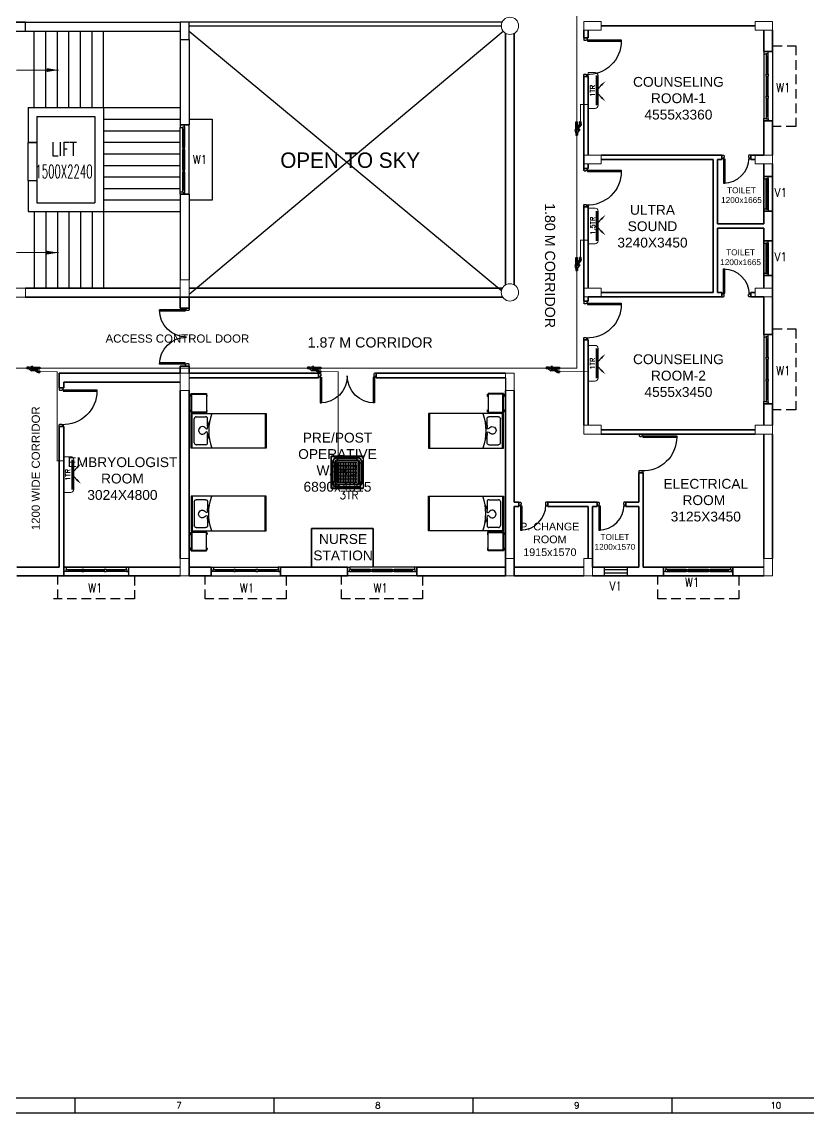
# Model space of a CAD drawing. Extents: x 2982526 to 3135339, y -1389320 to -1338265.
# Drawn here: x 3012115 to 3032517, y -1389320 to -1360984 of the extents above; entities that cross this region are included whole.
import ezdxf
from ezdxf.enums import TextEntityAlignment as Align

# ---------------------------------------------------------------- set-up
doc = ezdxf.new("R2010")
doc.units = 0
doc.header["$MEASUREMENT"] = 0
for name, pattern in [('1', [0, 0, 0]), ('DASHED', [0.75, 0.5, -0.25]), ('HIDDEN', [0.375, 0.25, -0.125])]:
    doc.linetypes.add(name, pattern=pattern)
doc.layers.get('0').update_dxf_attribs({"color": 6, "linetype": '1'})
for name, color, linetype, lineweight in [('1Y-JOINT', 1, 'Continuous', 25), ('Column', 162, 'Continuous', 13), ('HTL-AC UNIT', 5, 'Continuous', 25), ('M-VRF- CKT', 5, 'Continuous', 30), ('MEP_HVAC_VRF_COPPER_PIPE', 6, 'Continuous', 9), ('vrf', 6, 'Continuous', 30), ('WALL', 7, '1', 35), ('windows', 4, 'Continuous', 0)]:
    doc.layers.add(name, color=color, linetype=linetype, lineweight=lineweight)
for name, color, linetype in [('AC CKT-8', 110, 'Continuous'), ('Chajja', 7, 'DASHED'), ('DOOR', 40, 'Continuous'), ('furniture', 33, 'Continuous'), ('HTL-COPPER PIPE', 6, 'Continuous'), ('HVAC_HI-WALL_1.5TR', 5, 'Continuous'), ('HVAC_HI_WALL_1TR', 1, 'Continuous'), ('M HVAC HIGH WALL UNIT', 3, 'Continuous'), ('MEP_HVAC_TEXT', 7, 'Continuous'), ('Plan', 44, 'Continuous'), ('stairscas', 7, 'Continuous'), ('TEXT', 5, '1'), ('TITLE', 7, 'Continuous'), ('V1', 7, 'Continuous'), ('Ventilator', 161, '1'), ('W1', 7, 'Continuous')]:
    doc.layers.add(name, color=color, linetype=linetype)
doc.styles.add('ARIAL', font='arial.ttf')
doc.styles.add('MSK', font='g13f12w.shx')
doc.styles.add('ROMANS', font='romans.shx')
doc.styles.add('VERDANA', font='verdana.ttf')
doc.dimstyles.new('MM', dxfattribs={"dimscale": 0, "dimtxt": 230, "dimasz": 60, "dimexe": 100, "dimexo": 0.0625, "dimgap": 25, "dimtad": 0, "dimdec": 0, "dimzin": 0, "dimdsep": 46, "dimtxsty": 'ROMANS', "dimblk": 'OBLIQUE', "dimcen": 0.09, "dimdle": 100, "dimclrd": 5, "dimclre": 5, "dimclrt": 6, "dimadec": 0, "dimazin": 0, "dimtfac": 1, "dimtdec": 0, "dimtofl": 0, "dimtmove": 1, "dimatfit": 3, "dimfxl": 1, "dimfrac": 2, "dimtolj": 1, "dimtzin": 0, "dimarcsym": 0})

# ---------------------------------------------------------------- blocks, each defined once
blk = doc.blocks.new('A$C1BA14061')
at = {"layer": 'TITLE'}
blk.add_line((202692, -139174), (1204, -139174), dxfattribs=at)
at = {"layer": 'TITLE', "color": 0}
for p, q in [((101948, -140464), (101948, -139174)), ((118954, -140464), (118954, -139174)), ((135959, -140464), (135959, -139174)), ((152965, -140464), (152965, -139174))]:
    blk.add_line(p, q, dxfattribs=at)
at = {"layer": 'TITLE', "color": 7}
blk.add_line((203982, -140464), (0, -140464), dxfattribs=at)
at = {"layer": 'TITLE', "color": 0, "style": 'ROMANS', "width": 1}
for s, height, p in [('7', 535, (110813, -139799)), ('8', 535, (127819, -139799)), ('9', 535, (144825, -139799)), ('10', 534.7, (161831, -139799))]:
    blk.add_text(s, height=height, dxfattribs=at).set_placement(p, align=Align.MIDDLE)
blk = doc.blocks.new('A$C19B8274B')
at = {"layer": 'DOOR'}
for p, q in [((-45, 925), (-80, 925)), ((-80, 50), (-80, 925)), ((-45, 50), (-45, 925)), ((-45, 50), (-80, 50)), ((-955, -50), (-955, -47.5)), ((-940, -35), (-942.5, -35)), ((-60, -35), (-57.5, -35)), ((-45, -50), (-45, -47.5))]:
    blk.add_line(p, q, dxfattribs=at)
for points in [[(-940, 15), (-955, 15), (-955, 50), (-1000, 50), (-1000, -50), (-955, -50)], [(-940, -35), (-940, 15)], [(-60, 15), (-45, 15), (-45, 50), (0, 50), (0, -50), (-45, -50)], [(-60, -35), (-60, 15)]]:
    blk.add_lwpolyline(points, dxfattribs=at)
at = {"layer": 'DOOR', "color": 145}
blk.add_arc((-80, 50), 875, 90, 182.29244, dxfattribs=at)
at = {"layer": 'DOOR'}
for centre, start, end in [((-955, -35), 270, 0), ((-45, -35), 180, 270)]:
    blk.add_arc(centre, 12.5, start, end, dxfattribs=at)
blk = doc.blocks.new('A$C5E6D2A54')
at = {"layer": 'furniture', "color": 8}
for p, q in [((-442, 400), (-1342, 400)), ((-1342, 400), (-1342, -1550)), ((-442, 370), (-1342, 370)), ((-580, 319), (-1205, 319)), ((-442, -1550), (-442, 400)), ((-1254, 270), (-1254, 22)), ((-531, 22), (-531, 270)), ((-1010, -27), (-1205, -27)), ((-580, -27), (-796, -27)), ((-1342, -1520), (-442, -1520)), ((-1342, -1550), (-442, -1550))]:
    blk.add_line(p, q, dxfattribs=at)
at = {"layer": 'furniture', "color": 8, "extrusion": (0, 0, -1)}
for centre, major_axis, ratio, start_param, end_param in [((-1205, 270), (34.8, 34.8), 1, 3.926991, 5.497787), ((-580, 270), (-34.8, 34.8), 1, 0.785398, 2.356194), ((-1205, 22), (-34.8, 34.8), 1, 3.926991, 5.497787), ((-903, 107), (99, 0), 0.994805, 2.082243, 7.342535), ((-971, -1), (-3.7, 29), 1, 0.827079, 3.777674), ((-836, -1), (3.5, 29), 1, 2.514084, 5.464678), ((-580, 22), (34.8, 34.8), 1, 0.785398, 2.356194), ((-892, -1416), (0, 1357), 0.999449, -0.338206, 0.338206), ((-995, -243), (-153, 153), 1, 0.057548, 0.834547), ((-812, -243), (69, 205), 0.993949, -0.370916, 0.370916)]:
    blk.add_ellipse(centre, major_axis=major_axis, ratio=ratio, start_param=start_param, end_param=end_param, dxfattribs=at)
blk = doc.blocks.new('A$C258329DF')
at = {"layer": 'furniture', "color": 8}
for p, q in [((242, 428), (742, 428)), ((242, 28), (242, 428)), ((260, 440), (260, 428)), ((320, 440), (260, 440)), ((261, 48), (261, 428)), ((320, 440), (320, 428)), ((661, 440), (661, 428)), ((721, 440), (661, 440)), ((721, 440), (721, 428)), ((722, 428), (722, 48)), ((742, 428), (742, 28)), ((742, 28), (242, 28)), ((260, 16), (260, 28)), ((320, 16), (260, 16)), ((722, 48), (261, 48)), ((320, 16), (320, 28)), ((661, 16), (661, 28)), ((721, 16), (661, 16)), ((721, 16), (721, 28))]:
    blk.add_line(p, q, dxfattribs=at)
for centre, start, end in [((290, 354), 71.0754, 108.9246), ((691, 354), 71.0754, 108.9246), ((290, 102), 251.0754, 288.9246), ((691, 102), 251.0754, 288.9246)]:
    blk.add_arc(centre, 91.1, start, end, dxfattribs=at)
blk = doc.blocks.new('A$C45A5314D')
at = {"layer": 'furniture', "ltscale": 0.75, "rotation": 270}
blk.add_blockref('A$C258329DF', (-1978, 1209), dxfattribs=at)
at = {"layer": 'furniture', "color": 233, "xscale": -1, "rotation": 90}
blk.add_blockref('A$C5E6D2A54', (-1550, -892), dxfattribs=at)
blk = doc.blocks.new('ddoor')
at = {"layer": 'DOOR', "lineweight": 25}
for p, q in [((50, 0), (-50, 0)), ((-50, 0), (-50, -45)), ((50, -45), (50, 0)), ((-50, -45), (-47, -45)), ((-35, -60), (-35, -57)), ((-35, -60), (15, -60)), ((15, -60), (15, -45)), ((15, -45), (50, -45)), ((50, -45), (720, -45)), ((50, -45), (50, -80)), ((50, -80), (720, -80)), ((-50, -1500), (-50, -1455)), ((-50, -1455), (-47, -1455)), ((50, -1500), (-50, -1500)), ((50, -1500), (-50, -1500)), ((-35, -1440), (-35, -1442)), ((-35, -1440), (15, -1440)), ((15, -1440), (15, -1455)), ((15, -1455), (50, -1455)), ((50, -1420), (720, -1420)), ((50, -1455), (50, -1420)), ((50, -1455), (720, -1455)), ((50, -1455), (50, -1500))]:
    blk.add_line(p, q, dxfattribs=at)
for centre, start, end in [((-35, -45), 180, 270), ((-35, -1455), 90, 180)]:
    blk.add_arc(centre, 12.5, start, end, dxfattribs=at)
at = {"layer": 'DOOR', "color": 146, "lineweight": 25, "true_color": 0x105689}
for centre, start, end in [((15, -45), 270, 0), ((15, -1455), 0, 90)]:
    blk.add_arc(centre, 705, start, end, dxfattribs=at)
blk = doc.blocks.new('21500')
at = {"layer": 'DOOR'}
for p, q in [((45, 100), (45, 770)), ((45, 770), (80, 770)), ((80, 100), (80, 770)), ((1420, 100), (1420, 770)), ((1455, 770), (1420, 770)), ((1455, 100), (1455, 770)), ((45, 100), (80, 100)), ((45, 0), (45, 2.5)), ((60, 15), (57.5, 15)), ((1455, 100), (1420, 100)), ((1440, 15), (1442.5, 15)), ((1455, 0), (1455, 2.5))]:
    blk.add_line(p, q, dxfattribs=at)
for points in [[(60, 65), (45, 65), (45, 100), (0, 100), (0, 0), (45, 0)], [(60, 15), (60, 65)], [(1440, 65), (1455, 65), (1455, 100), (1500, 100), (1500, 0), (1455, 0)], [(1440, 15), (1440, 65)]]:
    blk.add_lwpolyline(points, dxfattribs=at)
at = {"layer": 'DOOR', "color": 145}
for centre, start, end in [((45, 65), 0, 90), ((1455, 65), 90, 180)]:
    blk.add_arc(centre, 705, start, end, dxfattribs=at)
at = {"layer": 'DOOR'}
for centre, start, end in [((45, 15), 270, 0), ((1455, 15), 180, 270)]:
    blk.add_arc(centre, 12.5, start, end, dxfattribs=at)
blk = doc.blocks.new('750')
at = {"layer": 'DOOR'}
for p, q in [((-50, 705), (-47.5, 705)), ((-35, 690), (-35, 692.5)), ((-50, 45), (-47.5, 45)), ((-35, 60), (-35, 57.5)), ((50, 45), (50, 80)), ((50, 80), (675, 80)), ((50, 45), (675, 45)), ((675, 45), (675, 80))]:
    blk.add_line(p, q, dxfattribs=at)
for points in [[(15, 690), (15, 705), (50, 705), (50, 750), (-50, 750), (-50, 705)], [(-35, 690), (15, 690)], [(15, 60), (15, 45), (50, 45), (50, 0), (-50, 0), (-50, 45)], [(-35, 60), (15, 60)]]:
    blk.add_lwpolyline(points, dxfattribs=at)
for centre, start, end in [((-35, 705), 180, 270), ((-35, 45), 90, 180)]:
    blk.add_arc(centre, 12.5, start, end, dxfattribs=at)
at = {"layer": 'DOOR', "color": 145}
blk.add_arc((15, 45), 660, 0, 90, dxfattribs=at)
blk = doc.blocks.new('A$C7C0069F8')
at = {"layer": 'Plan'}
for p, q in [((230, 900), (0, 900)), ((0, 900), (0, 837)), ((112, 900), (0, 900)), ((112, 850), (112, 900)), ((0, 837), (62, 837)), ((62, 850), (112, 850)), ((62, 837), (62, 850)), ((112, 850), (112, 850)), ((0, 62), (62, 62)), ((0, 0), (0, 62)), ((62, 62), (62, 50)), ((62, 50), (112, 50)), ((112, 50), (112, 50)), ((112, 50), (112, 0)), ((230, 0), (0, 0)), ((112, 0), (0, 0))]:
    blk.add_line(p, q, dxfattribs=at)
at = {"layer": 'Plan', "color": 143}
for p, q in [((230, 0), (230, 900)), ((0, 62), (0, 837)), ((62, 62), (62, 837)), ((62, 800), (81, 800)), ((81, 812), (81, 800)), ((100, 812), (81, 812)), ((90, 87), (90, 812)), ((100, 800), (100, 812)), ((112, 800), (100, 800)), ((112, 850), (112, 50)), ((62, 100), (81, 100)), ((81, 87), (81, 100)), ((81, 87), (100, 87)), ((112, 100), (100, 100)), ((100, 100), (100, 87))]:
    blk.add_line(p, q, dxfattribs=at)
blk = doc.blocks.new('6w')
at = {"layer": 'Plan', "color": 8}
for p, q in [((-36, 9.2), (-36, 0)), ((-36, 9.2), (36, 9.2)), ((-33.5, 2.5), (-12.5, 2.5)), ((-33.5, 0), (33.5, 0)), ((-31, 4), (-31.5, 4)), ((-31.5, 3.3), (-31.5, 4)), ((-31.5, 3.6), (-12.5, 3.6)), ((-31.5, 3.3), (-31, 3.3)), ((-31, 4.5), (-31, 4)), ((-31, 2.5), (-31, 3.3)), ((-12.5, 2.5), (-12.5, 4.5)), ((-12.5, 4.5), (-10.5, 4.5)), ((-10.5, 2.5), (-12.5, 2.5)), ((-10.5, 2.5), (-10.5, 4.5)), ((-10.5, 3.6), (10.5, 3.6)), ((-10.5, 2.5), (10.5, 2.5)), ((10.5, 4.5), (12.5, 4.5)), ((10.5, 2.5), (10.5, 4.5)), ((12.5, 2.5), (10.5, 2.5)), ((12.5, 2.5), (12.5, 4.5)), ((34, 4.5), (12.5, 4.5)), ((12.5, 3.6), (31.5, 3.6)), ((12.5, 2.5), (33.5, 2.5)), ((31, 4.5), (31, 4)), ((31, 4), (31.5, 4)), ((31.5, 3.3), (31, 3.3)), ((31, 2.5), (31, 3.3)), ((31.5, 4), (31.5, 3.3)), ((36, 9.2), (36, 0))]:
    blk.add_line(p, q, dxfattribs=at)
for points in [[(-34, 4.5), (-36, 4.5), (-36, 0), (-33.5, 0), (-33.5, 2.5), (-34, 2.5), (-34, 4.5)], [(34, 4.5), (36, 4.5), (36, 0), (33.5, 0), (33.5, 2.5), (34, 2.5), (34, 4.5)]]:
    blk.add_lwpolyline(points, close=True, dxfattribs=at)
for points in [[(-12.5, 4.5), (-34, 4.5)], [(10.5, 4.5), (-10.5, 4.5)]]:
    blk.add_lwpolyline(points, dxfattribs=at)
blk = doc.blocks.new('_Oblique')
at = {"color": 0, "linetype": 'ByBlock', "lineweight": -2}
blk.add_line((-0.5, -0.5), (0.5, 0.5), dxfattribs=at)
blk = doc.blocks.new('HI WALL SPLIT AC UNIT 1.5TR')
at = {"layer": 'HVAC_HI-WALL_1.5TR', "color": 5, "lineweight": 5}
for p, q in [((1294997, -130221), (1294997, -130042)), ((1295076, -129963), (1295847, -129963)), ((1295926, -130221), (1295926, -130042)), ((1294997, -130221), (1295926, -130221))]:
    blk.add_line(p, q, dxfattribs=at)
at = {"layer": 'HVAC_HI-WALL_1.5TR', "color": 8, "lineweight": 5}
for p, q in [((1295076, -129970), (1295847, -129970)), ((1295076, -129979), (1295847, -129979)), ((1295076, -129988), (1295847, -129988)), ((1295076, -130000), (1295847, -130000)), ((1295076, -130009), (1295847, -130009))]:
    blk.add_line(p, q, dxfattribs=at)
at = {"layer": 'HVAC_HI-WALL_1.5TR', "color": 7, "lineweight": 5}
for p, q in [((1295285, -129882), (1295363, -129952)), ((1295595, -129882), (1295517, -129952))]:
    blk.add_line(p, q, dxfattribs=at)
at = {"layer": 'HVAC_HI-WALL_1.5TR', "color": 5, "lineweight": 5}
for centre, start, end in [((1295076, -130042), 90, 180), ((1295847, -130042), 0, 90)]:
    blk.add_arc(centre, 78.8, start, end, dxfattribs=at)
at = {"layer": 'HVAC_HI-WALL_1.5TR', "color": 7, "lineweight": 5}
for points in [[(1295304, -129864), (1295266, -129901), (1295176, -129769)], [(1295576, -129864), (1295614, -129901), (1295704, -129769)]]:
    blk.add_solid(points, dxfattribs=at)
blk = doc.blocks.new('CASSETTE UNIT - 3TR')
at = {"layer": 'HTL-AC UNIT', "color": 3}
for p, q in [((953753, -137421), (954583, -137421)), ((953753, -138250), (953753, -137421)), ((954583, -137421), (954583, -138250)), ((954428, -137663), (953909, -137663)), ((953909, -137750), (954428, -137750)), ((953952, -138095), (953952, -137576)), ((953995, -138095), (953995, -137576)), ((954038, -138095), (954038, -137576)), ((954082, -138095), (954082, -137576)), ((954125, -138095), (954125, -137576)), ((954168, -138095), (954168, -137576)), ((954211, -138095), (954211, -137576)), ((954255, -138095), (954255, -137576)), ((954298, -138095), (954298, -137576)), ((954341, -138095), (954341, -137576)), ((954385, -138095), (954385, -137576)), ((954428, -137837), (953909, -137837)), ((953909, -137923), (954428, -137923)), ((954428, -138010), (953909, -138010)), ((954583, -138250), (953753, -138250))]:
    blk.add_line(p, q, dxfattribs=at)
at = {"layer": 'HTL-AC UNIT', "color": 1}
for p, q in [((953900, -137467), (954437, -137467)), ((953900, -137515), (954437, -137515)), ((953799, -138104), (953799, -137567)), ((953848, -138104), (953848, -137567)), ((954489, -137567), (954489, -138104)), ((954537, -138104), (954537, -137567)), ((954437, -138156), (953900, -138156)), ((954437, -138204), (953900, -138204))]:
    blk.add_line(p, q, dxfattribs=at)
at = {"layer": 'HTL-AC UNIT', "color": 8}
for p, q in [((953922, -137540), (953922, -137451)), ((954415, -137540), (954415, -137451)), ((953873, -137589), (953784, -137589)), ((954464, -137589), (954553, -137589)), ((953873, -138082), (953784, -138082)), ((954464, -138082), (954553, -138082)), ((953922, -138131), (953922, -138220)), ((954415, -138131), (954415, -138220))]:
    blk.add_line(p, q, dxfattribs=at)
at = {"layer": 'HTL-AC UNIT', "color": 3}
blk.add_lwpolyline([(953766, -138256), (954571, -138256, 0.414214), (954589, -138238), (954589, -137433, 0.414214), (954571, -137416), (953766, -137416, 0.414214), (953748, -137433), (953748, -138238, 0.414214)], format="xyb", close=True, dxfattribs=at)
at = {"layer": 'HTL-AC UNIT', "color": 8}
for points in [[(953909, -138220), (954428, -138220, 0.414214), (954553, -138095), (954553, -137576, 0.414214), (954428, -137451), (953909, -137451, 0.414214), (953784, -137576), (953784, -138095, 0.414214)], [(953909, -138131), (954428, -138131, 0.414214), (954464, -138095), (954464, -137576, 0.414214), (954428, -137540), (953909, -137540, 0.414214), (953873, -137576), (953873, -138095, 0.414214)]]:
    blk.add_lwpolyline(points, format="xyb", close=True, dxfattribs=at)
blk.add_lwpolyline([(953909, -138095), (954428, -138095), (954428, -137576), (953909, -137576)], close=True, dxfattribs=at)
at = {"layer": 'HTL-AC UNIT', "color": 1}
for centre, radius, start, end in [((953900, -137567), 101, 90, 180), ((953900, -137567), 52.3, 90, 180), ((954437, -137567), 101, 0, 90), ((954437, -137567), 52.3, 0, 90), ((953900, -138104), 101, 180, 270), ((953900, -138104), 52.3, 180, 270), ((954437, -138104), 52.3, 270, 0), ((954437, -138104), 101, 270, 0)]:
    blk.add_arc(centre, radius, start, end, dxfattribs=at)
blk = doc.blocks.new('HI WALL SPLIT AC UNIT 1TR')
at = {"layer": 'M HVAC HIGH WALL UNIT', "color": 1, "lineweight": 5}
for p, q in [((1294404, -128752), (1294404, -129681)), ((1294404, -128752), (1294584, -128752)), ((1294662, -128831), (1294662, -129602)), ((1294404, -129681), (1294584, -129681))]:
    blk.add_line(p, q, dxfattribs=at)
at = {"layer": 'M HVAC HIGH WALL UNIT', "color": 8, "lineweight": 5}
for p, q in [((1294616, -128831), (1294616, -129602)), ((1294625, -128831), (1294625, -129602)), ((1294637, -128831), (1294637, -129602)), ((1294646, -128831), (1294646, -129602)), ((1294655, -128831), (1294655, -129602))]:
    blk.add_line(p, q, dxfattribs=at)
at = {"layer": 'M HVAC HIGH WALL UNIT', "color": 7, "lineweight": 5}
for p, q in [((1294743, -129040), (1294674, -129117)), ((1294743, -129350), (1294674, -129272))]:
    blk.add_line(p, q, dxfattribs=at)
at = {"layer": 'M HVAC HIGH WALL UNIT', "color": 1, "lineweight": 5}
for centre, start, end in [((1294584, -128831), 0, 90), ((1294584, -129602), 270, 0)]:
    blk.add_arc(centre, 78.8, start, end, dxfattribs=at)
at = {"layer": 'M HVAC HIGH WALL UNIT', "color": 7, "lineweight": 5}
for points in [[(1294761, -129059), (1294725, -129021), (1294856, -128931)], [(1294761, -129331), (1294725, -129369), (1294856, -129459)]]:
    blk.add_solid(points, dxfattribs=at)
blk = doc.blocks.new('Y-JOINT')
at = {"layer": '1Y-JOINT', "extrusion": (7.0061e-12, -6.61628e-05, 1)}
for p, q in [((416463, -2646, 0), (416247, -2646, 0)), ((416247, -2646, 0), (416247, -2697, 0)), ((416463, -2757, 0), (416463, -2628, 0)), ((416463, -2628, 0), (416499, -2628, 0)), ((416499, -2757, 0), (416499, -2628, 0)), ((416579, -2646, 0), (416499, -2628, 0)), ((416247, -2671, 0), (416463, -2671, 0)), ((416463, -2697, 0), (416247, -2697, 0)), ((416306, -2756, 0), (416247, -2756, 0)), ((416247, -2772, 0), (416247, -2756, 0)), ((416247, -2756, 0), (416247, -2807, 0)), ((416247, -2781, 0), (416306, -2781, 0)), ((416306, -2807, 0), (416247, -2807, 0)), ((416306, -2756, 0), (416306, -2807, 0)), ((416310, -2755, 0), (416386, -2703, 0)), ((416310, -2755, 0), (416333, -2801, 0)), ((416321, -2778, 0), (416399, -2725, 0)), ((416333, -2801, 0), (416408, -2748, 0)), ((416408, -2748, 0), (416386, -2703, 0)), ((416412, -2747, 0), (416412, -2697, 0)), ((416463, -2697, 0), (416412, -2697, 0)), ((416412, -2722, 0), (416463, -2722, 0)), ((416463, -2747, 0), (416412, -2747, 0)), ((416463, -2757, 0), (416499, -2757, 0)), ((416579, -2697, 0), (416506, -2754, 0))]:
    blk.add_line(p, q, dxfattribs=at)
at = {"layer": '1Y-JOINT', "extrusion": (6.9964e-12, -6.61628e-05, 1)}
for p, q in [((416579, -2646, 0), (416647, -2646, 0)), ((416647, -2646, 0), (416647, -2697, 0)), ((416647, -2671, 0), (416463, -2671, 0)), ((416579, -2697, 0), (416647, -2697, 0))]:
    blk.add_line(p, q, dxfattribs=at)
at = {"layer": '1Y-JOINT'}
blk.add_line((416579, -2697, 0), (416579, -2646, 0), dxfattribs=at)
at = {"layer": '1Y-JOINT', "extrusion": (7.0061e-12, -6.61628e-05, 1)}
for centre, radius, start, end in [((416306, -2747, 0), 8.85, 270, 296.0671), ((416306, -2747, 0), 34.2, 270, 296.0671), ((416306, -2747, 0), 59.5, 270, 296.0671), ((416412, -2756, 0), 59.5, 90, 116.0671), ((416412, -2756, 0), 34.2, 90, 116.0671), ((416412, -2756, 0), 8.85, 90, 116.0671), ((416499, -2749, 0), 8.85, 270, 321.3789)]:
    blk.add_arc(centre, radius, start, end, dxfattribs=at)
blk = doc.blocks.new('A$C4D743431')
at = {"layer": 'AC CKT-8', "xscale": 0.933787291884793, "yscale": 0.933787291884793, "zscale": 0.933787291884793, "rotation": 359.9999939263457}
blk.add_blockref('Y-JOINT', (-389060, 2495, 0), dxfattribs=at)
blk = doc.blocks.new('G$C4406566D')
at = {"layer": 'M-VRF- CKT', "xscale": 0.8031807735897878, "yscale": 0.8031807735897878, "zscale": 0.8031807735897878, "rotation": 180}
blk.add_blockref('A$C4D743431', (-224, -89, 0), dxfattribs=at)
blk.add_blockref('A$C4D743431', (-224, -89, 0), dxfattribs=at)
blk = doc.blocks.new('G$C186CAD5F')
at = {"layer": 'vrf', "color": 3, "xscale": 8.96419313933734, "yscale": 8.96419313933734, "zscale": 8.96419313933734, "rotation": 270.0000005682937}
blk.add_blockref('G$C4406566D', (796, -2010, 0), dxfattribs=at)
blk = doc.blocks.new('Q5YYYU')
at = {"layer": 'Chajja', "color": 8, "linetype": 'DASHED', "ltscale": 500}
for p, q in [((22609.0776, -600), (22609.0776, 0.0001)), ((24594.0776, 0.0001), (24594.0776, -600)), ((24594.0776, -600), (22494.0776, -600))]:
    blk.add_line(p, q, dxfattribs=at)
for points in [[(41149.8318, 13766.8374), (41749.8319, 13766.8374), (41749.8319, 11666.8374), (41149.8318, 11666.8374)], [(41149.8943, 6415.3463), (41749.8944, 6415.3463), (41749.8944, 4315.3463), (41149.8943, 4315.3463)], [(28531.2871, 0.0001), (28531.2871, -600), (26431.2871, -600), (26431.2871, 0.0001)], [(32069.9159, 0.0001), (32069.9159, -600), (29969.9159, -600), (29969.9159, 0.0001)], [(40272.3318, 0), (40272.3318, -600.0001), (38172.3318, -600.0001), (38172.3318, 0)]]:
    blk.add_lwpolyline(points, dxfattribs=at)
at = {"layer": 'Column'}
for points in [[(36699.9159, 14167.5), (36699.9159, 14397.5), (36249.9159, 14397.5), (36249.9159, 14167.5)], [(41149.8318, 14167.5), (41149.8318, 14397.5), (40699.8318, 14397.5), (40699.8318, 14167.5)], [(36699.9159, 10925), (36699.9159, 10695), (36249.9159, 10695), (36249.9159, 10925)], [(41149.8318, 10925), (41149.8318, 10695), (40699.8318, 10695), (40699.8318, 10925)], [(26013.2393, 7690), (25783.2393, 7690), (25783.2393, 7240), (26013.2393, 7240)], [(21320.1376, 7470), (21320.1376, 7240), (21770.1376, 7240), (21770.1376, 7470)], [(36699.9159, 7245), (36699.9159, 7475), (36249.9159, 7475), (36249.9159, 7245)], [(41149.8318, 7245), (41149.8318, 7475), (40699.8318, 7475), (40699.8318, 7245)], [(26013.2393, 5260), (25783.2393, 5260), (25783.2393, 4810), (26013.2393, 4810)], [(34449.9159, 5260), (34219.9159, 5260), (34219.9159, 4810), (34449.9159, 4810)], [(36699.9159, 3680), (36699.9159, 3910), (36249.9159, 3910), (36249.9159, 3680)], [(41149.8318, 3680), (41149.8318, 3910), (40699.8318, 3910), (40699.8318, 3680)], [(26013.2393, 450), (25783.2393, 450), (25783.2393, 0), (26013.2393, 0)], [(34449.9159, 450), (34219.9159, 450), (34219.9159, 0), (34449.9159, 0)], [(36479.9159, 450), (36249.9159, 450), (36249.9159, 0), (36479.9159, 0)], [(41149.8318, 450), (40919.8318, 450), (40919.8318, 0), (41149.8318, 0)]]:
    blk.add_lwpolyline(points, close=True, dxfattribs=at)
at = {"layer": 'Column', "color": 8}
for centre in [(34334.9159, 14282.5), (34334.9159, 7360)]:
    blk.add_circle(centre, 225, dxfattribs=at)
at = {"layer": 'furniture'}
for p, q in [((33769.9159, 5145), (34219.9159, 5145)), ((34219.9159, 5145), (34219.9159, 4145))]:
    blk.add_line(p, q, dxfattribs=at)
at = {"layer": 'Plan', "color": 8}
for p, q in [((22759.0776, 230), (22821.5776, 230)), ((22759.0776, 117.5), (22759.0776, 230)), ((22759.0776, 230), (24381.5776, 230)), ((22759.0776, 0), (22759.0776, 230)), ((22809.0776, 117.5), (22759.0776, 117.5)), ((22809.0776, 167.5), (22809.0776, 117.5)), ((22821.5776, 167.5), (22809.0776, 167.5)), ((23346.5776, 117.5), (22809.0776, 117.5)), ((22809.0776, 117.5), (22809.0776, 117.5)), ((22821.5776, 230), (22821.5776, 167.5)), ((22821.5776, 167.5), (23346.5776, 167.5)), ((22871.5776, 148.75), (22884.0776, 148.75)), ((22871.5776, 148.75), (22871.5776, 130)), ((22871.5776, 139.8246), (23346.5776, 139.8246)), ((22884.0776, 130), (22871.5776, 130)), ((22884.0776, 167.5), (22884.0776, 148.75)), ((22884.0776, 117.5), (22884.0776, 130)), ((23281.5776, 167.5), (23231.5776, 167.5)), ((23231.5776, 167.5), (23231.5776, 117.5)), ((23231.5776, 117.5), (23281.5776, 117.5)), ((23281.5776, 167.5), (23806.5776, 167.5)), ((23281.5776, 167.5), (23281.5776, 117.5)), ((23281.5776, 139.8246), (23806.5776, 139.8246)), ((23806.5776, 117.5), (23281.5776, 117.5)), ((23806.5776, 167.5), (23806.5776, 117.5)), ((23856.5776, 167.5), (23806.5776, 167.5)), ((23806.5776, 117.5), (23856.5776, 117.5)), ((23856.5776, 167.5), (24381.5776, 167.5)), ((23856.5776, 167.5), (23856.5776, 117.5)), ((23856.5776, 139.8246), (24331.5776, 139.8246)), ((24394.0776, 117.5), (23856.5776, 117.5)), ((24319.0776, 167.5), (24319.0776, 148.75)), ((24331.5776, 148.75), (24319.0776, 148.75)), ((24319.0776, 117.5), (24319.0776, 130)), ((24319.0776, 130), (24331.5776, 130)), ((24331.5776, 130), (24331.5776, 148.75)), ((24381.5776, 230), (24381.5776, 167.5)), ((24444.0776, 230), (24381.5776, 230)), ((24381.5776, 167.5), (24394.0776, 167.5)), ((24394.0776, 167.5), (24394.0776, 117.5)), ((24394.0776, 117.5), (24394.0776, 117.5)), ((24394.0776, 117.5), (24444.0776, 117.5)), ((24444.0776, 117.5), (24444.0776, 230)), ((24444.0776, 0), (24444.0776, 230)), ((22644.0776, 0), (24444.0776, 0))]:
    blk.add_line(p, q, dxfattribs=at)
at = {"layer": 'stairscas', "color": 251, "ltscale": 500}
for p, q in [((21320.1376, 14375), (25783.2393, 14375)), ((34129.8092, 14375), (26013.2393, 14375)), ((34129.8092, 14275), (26013.2393, 14275)), ((21320.1376, 14145), (25783.2393, 14145)), ((21993.2393, 12160), (21993.2393, 14145)), ((22293.2393, 12160), (22293.2393, 14145)), ((22593.2393, 12160), (22593.2393, 14145)), ((22893.2393, 12160), (22893.2393, 14145)), ((23193.2393, 12160), (23193.2393, 14145)), ((23493.2393, 12160), (23493.2393, 14145)), ((23793.2393, 12160), (23793.2393, 14145)), ((25783.2393, 13925), (25783.2393, 11707.5)), ((26013.2393, 14145), (34114.693, 7406.1177)), ((26013.2393, 7315), (34160.9176, 14139.848)), ((26013.2393, 13925), (26013.2393, 11707.5)), ((21833.2393, 12160), (23793.2393, 12160)), ((21833.2393, 12160), (21833.2393, 11255.4679)), ((22063.2393, 11930), (23563.2393, 11930)), ((22063.2393, 11930), (22063.2393, 11255.4679)), ((23563.2393, 11930), (23563.2393, 9690)), ((23793.2393, 12160), (23793.2393, 9460)), ((23793.2393, 12160), (25783.2393, 12160)), ((23793.2393, 11860), (25783.2393, 11860)), ((25783.2393, 11707.5), (26013.2393, 11707.5)), ((23793.2393, 11560), (25783.2393, 11560)), ((22063.2393, 11255.4679), (21833.2393, 11255.4679)), ((23793.2393, 11260), (25783.2393, 11260)), ((23793.2393, 10960), (25783.2393, 10960)), ((23793.2393, 10660), (25783.2393, 10660)), ((21833.2393, 10255.4679), (21833.2393, 9460)), ((22063.2393, 10255.4679), (21833.2393, 10255.4679)), ((22063.2393, 10255.4679), (22063.2393, 9690)), ((23793.2393, 10360), (25783.2393, 10360)), ((23793.2393, 10060), (25783.2393, 10060)), ((22063.2393, 9690), (23563.2393, 9690)), ((23793.2393, 9760), (25783.2393, 9760)), ((25783.2393, 9907.5), (26013.2393, 9907.5)), ((25783.2393, 9907.5), (25783.2393, 7690)), ((26013.2393, 9907.5), (26013.2393, 7690)), ((21833.2393, 9460), (23793.2393, 9460)), ((21993.2393, 9460), (21993.2393, 7470)), ((22293.2393, 9460), (22293.2393, 7470)), ((22593.2393, 9460), (22593.2393, 7470)), ((22893.2393, 9460), (22893.2393, 7470)), ((23193.2393, 9460), (23193.2393, 7470)), ((23493.2393, 9460), (23493.2393, 7470)), ((23793.2393, 9460), (23793.2393, 7470)), ((23793.2393, 9460), (25783.2393, 9460))]:
    blk.add_line(p, q, dxfattribs=at)
for points in [[(21320.1376, 14375), (21320.1376, 14145), (21770.1376, 14145), (21770.1376, 14375)], [(26013.2393, 14375), (25783.2393, 14375), (25783.2393, 13925), (26013.2393, 13925)], [(21833.2393, 11255.4679), (22063.2393, 11255.4679), (22063.2393, 10255.4679), (21833.2393, 10255.4679)]]:
    blk.add_lwpolyline(points, close=True, dxfattribs=at)
blk.add_lwpolyline([(26013.2392, 11857.5), (26613.2393, 11857.5), (26613.2393, 9757.5), (26013.2392, 9757.5)], dxfattribs=at)
at = {"layer": 'V1', "color": 8, "linetype": 'HIDDEN', "ltscale": 0.5}
for p, q in [((36781.828, 230), (36781.828, 0)), ((37381.828, 230), (36781.828, 230)), ((37381.828, 155), (36781.828, 155)), ((37381.828, 75), (36781.828, 75)), ((37381.828, 230), (37381.828, 0)), ((37381.828, 0), (36781.828, 0))]:
    blk.add_line(p, q, dxfattribs=at)
at = {"layer": 'WALL', "color": 8}
for p, q in [((36699.9159, 14282.5), (40699.8318, 14282.5)), ((34219.9159, 14089.1092), (34219.9159, 7553.3908)), ((34449.9159, 14089.1092), (34449.9159, 7553.3908)), ((36249.9159, 14167.5), (36249.9159, 13967.7687)), ((36364.9159, 13967.7687), (36364.9159, 14167.5)), ((40919.8318, 14167.5), (40919.8318, 13616.8374)), ((41149.8318, 14167.5), (41149.8318, 13616.8374)), ((41149.8318, 13616.8374), (40919.8318, 13616.8374)), ((36249.9159, 12967.7687), (36249.9159, 10535.2687)), ((36364.9159, 12967.7687), (36364.9159, 10925)), ((40919.8318, 11816.8374), (40919.8318, 10925)), ((41149.8318, 11816.8374), (40919.8318, 11816.8374)), ((41149.8318, 11816.8374), (41149.8318, 10925)), ((36699.9159, 10925), (39604.8318, 10925)), ((36699.9159, 10810), (39604.8318, 10810)), ((39604.8318, 10925), (39834.8318, 10925)), ((39604.8318, 10810), (39604.8318, 7360)), ((39719.8318, 10810), (39719.8318, 9142.5)), ((39719.8318, 10810), (39834.8318, 10810)), ((39834.8318, 10923.1695), (39834.8318, 10808.1695)), ((40584.8318, 10925), (40919.8318, 10925)), ((40584.8318, 10923.1695), (40584.8318, 10808.1695)), ((40584.8318, 10810), (40699.8318, 10810)), ((36364.9159, 10695), (36364.9159, 10580.2687)), ((40919.8318, 10695), (40919.8318, 9142.5)), ((41149.8318, 10695), (41149.8318, 6265.3463)), ((41149.8318, 10368.75), (40919.8318, 10368.75)), ((36249.9159, 9640.2687), (36249.9159, 7130.2687)), ((36364.9159, 9640.2687), (36364.9159, 7475)), ((41149.8318, 9468.75), (40919.8318, 9468.75)), ((39719.8318, 9142.5), (40919.8318, 9142.5)), ((39719.8318, 9027.5), (40919.8318, 9027.5)), ((39719.8318, 9027.5), (39719.8318, 7360)), ((40919.8318, 9027.5), (40919.8318, 7475)), ((41149.8318, 8701.25), (40919.8318, 8701.25)), ((41149.8318, 7801.25), (40919.8318, 7801.25)), ((21770.1376, 7470), (25783.2393, 7470)), ((26013.2393, 7470), (34138.6381, 7470)), ((21770.1376, 7240), (34144.5873, 7240)), ((25783.2393, 6949.6716), (25783.2393, 7240)), ((26013.2393, 6949.6716), (26013.2393, 7235.1752)), ((36364.9159, 7245), (36364.9159, 7130.2687)), ((36364.9159, 7245), (39604.8318, 7245)), ((36699.9159, 7360), (39604.8318, 7360)), ((39604.8318, 7245), (39834.8318, 7245)), ((39719.8318, 7360), (39834.8318, 7360)), ((39834.8318, 7245), (39834.8318, 7360)), ((40584.8318, 7245), (40584.8318, 7360)), ((40584.8318, 7360), (40699.8318, 7360)), ((40584.8318, 7245), (40919.8318, 7245)), ((25783.2393, 6949.6716), (26013.2393, 6949.6716)), ((36249.9159, 6130.2687), (36249.9159, 3910)), ((36364.9159, 6130.2687), (36364.9159, 3910)), ((25783.2393, 5260), (25783.2393, 5449.6716)), ((26013.2393, 5260), (26013.2393, 5449.6716)), ((22644.0776, 4880), (22644.0776, 5260)), ((25783.2393, 5260), (22644.0776, 5260)), ((26013.2393, 5260), (29366.5776, 5260)), ((26013.2393, 5145), (29366.5776, 5145)), ((29366.5776, 5260), (29366.5776, 5145)), ((30866.5776, 5260), (30866.5776, 5145)), ((30866.5776, 5260), (34219.9159, 5260)), ((30866.5776, 5145), (33644.4836, 5145)), ((33644.4836, 5260), (34219.9159, 5260)), ((33644.4836, 5145), (34219.9159, 5145)), ((22759.0776, 4880), (22644.0776, 4880)), ((22759.0776, 4880), (22759.0776, 5030)), ((25783.2393, 5030), (22759.0776, 5030)), ((25783.2393, 4810), (25783.2393, 2230)), ((26013.2393, 4810), (26013.2393, 230)), ((34219.9159, 4810), (34219.9159, 3680)), ((34449.9159, 4810), (34449.9159, 3680)), ((40919.8318, 4465.3463), (40919.8318, 3910)), ((41149.8318, 4465.3463), (41149.8318, 3910)), ((22759.0776, 3880), (22644.0776, 3880)), ((22644.0776, 230), (22644.0776, 3880)), ((22759.0776, 0), (22759.0776, 3880)), ((40699.8318, 3795), (36699.9159, 3795)), ((34219.9159, 3680), (34219.9159, 230)), ((34449.9159, 3680), (34449.9159, 1915)), ((40699.8318, 3680), (36699.9159, 3680)), ((40919.8318, 3680), (40919.8318, 2965)), ((41149.8318, 3680), (41149.8318, 2965)), ((40919.8318, 2965), (40919.8318, 450)), ((41149.8318, 2965), (41149.8318, 450)), ((37679.8318, 2680), (37679.8318, 1915)), ((37794.8318, 2680), (37794.8318, 230)), ((25783.2393, 2230), (25783.2393, 450)), ((34564.9159, 1915), (34449.9159, 1915)), ((34564.9159, 1800), (34449.9159, 1800)), ((34449.9159, 1800), (34449.9159, 230)), ((34564.9159, 1913.1695), (34564.9159, 1798.1695)), ((36594.9159, 1915), (35314.9159, 1915)), ((35314.9159, 1913.1695), (35314.9159, 1798.1695)), ((36364.9159, 1800), (35314.9159, 1800)), ((36364.8318, 1800), (36364.8318, 450)), ((36594.9159, 1800), (36479.8318, 1800)), ((36479.8318, 1800), (36479.8318, 230)), ((36594.9159, 1913.1695), (36594.9159, 1798.1695)), ((37679.8318, 1915), (37344.9159, 1915)), ((37344.9159, 1913.1695), (37344.9159, 1798.1695)), ((37679.8318, 1800), (37344.9159, 1800)), ((37679.8318, 1800), (37679.8318, 230)), ((29183.0698, 1230), (30783.0698, 1230)), ((29183.0698, 230), (29183.0698, 1230)), ((30783.0698, 1230), (30783.0698, 230)), ((26013.2393, 0), (26013.2393, 450)), ((34219.9159, 0), (34219.9159, 450)), ((34449.9159, 0), (34449.9159, 450)), ((22644.0776, 230), (21544.0776, 230)), ((25783.2393, 230), (22759.0776, 230)), ((26013.2393, 230), (26581.2871, 230)), ((28381.2871, 230), (30119.9159, 230)), ((31919.9159, 230), (34219.9159, 230)), ((36249.9159, 230), (34449.9159, 230)), ((37679.8318, 230), (36479.9159, 230)), ((39324.8318, 230), (37794.8318, 230)), ((38322.3318, 230), (38322.3318, 0)), ((40919.8318, 230), (39324.8318, 230)), ((40122.3318, 230), (40122.3318, 0)), ((21544.0776, 0), (25783.2393, 0)), ((26013.2393, 0), (26581.2871, 0)), ((28381.2871, 0), (30119.9159, 0)), ((31919.9159, 0), (34219.9159, 0)), ((36249.9159, 0), (34449.9159, 0)), ((40919.8318, 0), (36479.9159, 0)), ((40919.8318, 0), (40257.3739, 0))]:
    blk.add_line(p, q, dxfattribs=at)
at = {"layer": 'WALL', "color": 8, "linetype": 'ByBlock'}
for p, q in [((36249.9159, 13967.7687), (36364.9159, 13967.7687)), ((36364.9159, 12967.7687), (36249.9159, 12967.7687)), ((36249.9159, 10580.2687), (36364.9159, 10580.2687)), ((36364.9159, 9580.2687), (36249.9159, 9580.2687)), ((36249.9159, 7130.2687), (36364.9159, 7130.2687)), ((25783.2393, 6949.6716), (26013.2393, 6949.6716)), ((36364.9159, 6130.2687), (36249.9159, 6130.2687)), ((25783.2393, 5449.6716), (26013.2393, 5449.6716)), ((37794.8318, 2680), (37679.8318, 2680))]:
    blk.add_line(p, q, dxfattribs=at)
at = {"layer": 'WALL'}
for points in [[(40919.8318, 7245), (40919.8318, 6265.3463), (41149.8318, 6265.3463)], [(40919.8318, 4465.3463), (41149.8318, 4465.3463)], [(26581.2871, 230), (26581.2871, 0)], [(28381.2871, 0), (28381.2871, 230)], [(30119.9159, 0), (30119.9159, 230)], [(31919.9159, 0), (31919.9159, 230)]]:
    blk.add_lwpolyline(points, dxfattribs=at)
at = {"layer": 'DOOR', "linetype": 'Continuous', "xscale": -1}
for name, p, rotation in [('A$C19B8274B', (36299.9159, 13967.7687), 269.9999999999842), ('A$C19B8274B', (36299.9159, 10580.2687), 269.9999999999842), ('A$C19B8274B', (36299.9159, 7130.2687), 269.9999999999842), ('21500', (29366.5776, 5260), 180), ('A$C19B8274B', (22694.0776, 4880), 270), ('A$C19B8274B', (37737.3318, 3680), 269.9999999999842)]:
    blk.add_blockref(name, p, dxfattribs=dict(at, rotation=rotation))
at = {"layer": 'DOOR', "rotation": 270}
for p in [(39834.8318, 10875), (34564.9159, 1865), (36594.9159, 1865)]:
    blk.add_blockref('750', p, dxfattribs=at)
at = {"layer": 'DOOR', "xscale": -1, "rotation": 270}
blk.add_blockref('750', (39834.8318, 7295), dxfattribs=at)
at = {"layer": 'furniture', "linetype": 'Continuous'}
for p, rotation in [((28013.2395, 3767.5004), 1.312676984357939e-05), ((32219.9157, 1617.4995), 180.0000131267697)]:
    blk.add_blockref('A$C45A5314D', p, dxfattribs=dict(at, rotation=rotation))
at = {"layer": 'furniture', "linetype": 'Continuous', "xscale": -1}
for p, rotation in [((32219.9157, 3767.5004), 359.9999868732302), ((28013.2395, 1617.4985), 179.9999868732302)]:
    blk.add_blockref('A$C45A5314D', p, dxfattribs=dict(at, rotation=rotation))
at = {"layer": 'stairscas', "color": 251, "ltscale": 500, "xscale": -25, "yscale": 25, "zscale": 24.99999999999242, "rotation": 270}
blk.add_blockref('6w', (25783.2393, 10807.5), dxfattribs=at)
at = {"layer": 'Ventilator'}
for p in [(40919.8323, 9468.75), (40919.8323, 7801.25)]:
    blk.add_blockref('A$C7C0069F8', p, dxfattribs=at)
at = {"layer": 'WALL', "xscale": -1}
blk.add_blockref('ddoor', (25963.2393, 6949.6716), dxfattribs=at)
at = {"layer": 'windows', "yscale": 25}
for p, xscale, zscale, rotation in [((40919.8318, 12716.8374), 25, 25, 270), ((40919.8318, 5365.3463), 25, 25, 270), ((27481.2871, 230), -25, 24.99999999999242, 180), ((31019.9159, 230), 25, 25, 180), ((39222.3318, 230), 25, 25, 180)]:
    blk.add_blockref('6w', p, dxfattribs=dict(at, xscale=xscale, zscale=zscale, rotation=rotation))
at = {"layer": 'stairscas', "color": 251, "ltscale": 500, "style": 'ROMANS', "width": 0.85}
blk.add_text('W1', height=230, dxfattribs=at).set_placement((26296.5734, 10695.3194), align=Align.CENTER)
at = {"layer": 'stairscas', "color": 251, "ltscale": 500, "attachment_point": 8}
for s, insert, char_height, width, style in [('{\\W0.75;LIFT\\P\\W0.55;1500X2240}', (22765.4248, 10325.1697), 350, 1732.234699, 'ROMANS'), ('OPEN TO SKY', (30190.8687, 10588.0644), 400, 8187.231718, 'MSK')]:
    blk.add_mtext(s, dxfattribs=dict(at, insert=insert, char_height=char_height, width=width, style=style))
at = {"layer": 'TEXT', "color": 8, "style": 'ARIAL'}
blk.add_text('ACCESS CONTROL DOOR', height=212.5, dxfattribs=at).set_placement((25707.7827, 5992.6262), align=Align.BOTTOM_CENTER)
blk.add_text('1200 WIDE CORRIDOR', height=212.5, rotation=90, dxfattribs=at).set_placement((22202.0928, 2795.1854), align=Align.BOTTOM_CENTER)
at = {"layer": 'TEXT', "color": 8, "attachment_point": 5, "style": 'ARIAL'}
for s, insert, char_height, width in [('COUNSELING\\PROOM-1\\P4555x3360', (38707.4521, 12400.3851), 255, 2454.157572), ('TOILET\\P1200x1665', (40342.6162, 9884.146), 153, 1626.955662), ('ULTRA SOUND\\P3240X3450', (38034.491, 9077.5267), 255, 2065.816508), ('TOILET\\P1200x1665', (40319.8318, 8271.755), 153, 1626.955662), ('COUNSELING\\PROOM-2\\P4555x3450', (38707.4521, 5198.3066), 255, 2454.157572), ('PRE/POST \\POPERATIVE WARD\\P6890x4915', (29861.399, 2949.8225), 255, 2454.157572), ('EMBRYOLOGIST\\PROOM\\P3024X4800', (24281.5731, 2525.1413), 255, 2714.454664), ('ELECTRICAL ROOM  3125X3450', (39417.3814, 1964.1156), 255, 2454.157572), ('P. CHANGE ROOM\\P1915x1570', (35371.1452, 946.5659), 200, 1987.373182), ('NURSE STATION', (30005.8544, 742.1984), 255, 2454.157572), ('TOILET\\P1200x1570', (37059.0317, 880.6094), 153, 1626.955662)]:
    blk.add_mtext(s, dxfattribs=dict(at, insert=insert, char_height=char_height, width=width))
at = {"layer": 'V1', "color": 8, "style": 'ROMANS', "width": 0.85}
for p in [(41363.8333, 9837.9047), (41363.8333, 8170.4047), (37081.2447, -377.9263)]:
    blk.add_text('V1', height=230, dxfattribs=at).set_placement(p, align=Align.CENTER)
at = {"layer": 'W1', "color": 8, "style": 'ROMANS', "width": 0.85}
for p in [(41431.6965, 12563.6061), (41431.6965, 5212.115), (23579.6894, -429.4157), (27516.8989, -429.4157), (30984.3041, -429.4157), (39064.087, -281.8647)]:
    blk.add_text('W1', height=230, dxfattribs=at).set_placement(p, align=Align.CENTER)
at = {"layer": 'WALL', "color": 8, "linetype": 'Continuous', "insert": (35374.7447, 8108.704), "char_height": 264.49632, "width": 5098.697886, "attachment_point": 5, "rotation": 270, "style": 'ARIAL'}
blk.add_mtext('\\pxt17; 1.80 M CORRIDOR ', dxfattribs=at)
at = {"layer": 'WALL', "color": 8, "linetype": 'Continuous', "insert": (30709.1688, 6060.4205), "char_height": 264.49632, "width": 5098.697886, "attachment_point": 5, "style": 'ARIAL'}
blk.add_mtext('\\pxt17;1.87 M CORRIDOR ', dxfattribs=at)
at = {"layer": 'stairscas', "color": 251, "ltscale": 500}
for points in [[(22618.7866, 13133.9519), (21534.1452, 13133.9519)], [(22618.7866, 8392.9545), (21534.1452, 8392.9545)]]:
    blk.add_leader(points, dimstyle='MM', override={"dimscale": 1, "dimasz": 300, "dimclrd": 256}, dxfattribs=at)

msp = doc.modelspace()

# ---------------------------------------------------------------- linework, layer by layer
at = {"layer": 'MEP_HVAC_VRF_COPPER_PIPE', "lineweight": 0, "const_width": 25}
for points in [[(3026513.3, -1363582.6), (3026513.3, -1359567.9), (3026808.3, -1359567.9)], [(3026513.3, -1367101.3), (3026513.3, -1363924.5)], [(3026063.3, -1369973.5), (3026513.3, -1369973.5), (3026513.3, -1367443.3)], [(3005550.7, -1369973.5), (3012242.7, -1369973.5)], [(3012584.7, -1369973.5), (3019530.1, -1369973.5)], [(3019872, -1369973.5), (3025721.4, -1369973.5)]]:
    msp.add_lwpolyline(points, dxfattribs=at)
at = {"layer": 'MEP_HVAC_VRF_COPPER_PIPE', "lineweight": 0, "const_width": 25, "elevation": 0}
for points in [[(3026607.4, -1363582.6), (3026607.4, -1363132.9), (3026808.3, -1363132.9)], [(3026607.4, -1367101.3), (3026607.4, -1366651.7), (3026808.3, -1366651.7)], [(3012584.7, -1370067.5), (3013034.7, -1370067.5), (3013034.7, -1372380.6), (3013202.4, -1372380.6)], [(3019872, -1370067.5), (3020322, -1370067.5), (3020322, -1372261.2)], [(3026063.3, -1370067.6), (3026808.3, -1370067.5)]]:
    msp.add_lwpolyline(points, dxfattribs=at)

# ---------------------------------------------------------------- block references
at = {"layer": 'HTL-AC UNIT', "lineweight": 0, "xscale": 0.999280276032964, "yscale": 0.999280276032964, "zscale": 0.999280276032964}
msp.add_blockref('CASSETTE UNIT - 3TR', (2067078, -1234944.5), dxfattribs=at)
at = {"layer": 'HTL-COPPER PIPE', "lineweight": 0, "xscale": -0.1271654228864588, "yscale": 0.1271654228864588, "zscale": 0.1271654228864588}
for p, rotation in [((3026513.4, -1363924.5), 180.0000011152191), ((3026513.3, -1367443.3), 180.0000011152191), ((3012242.7, -1369973.5), 89.9999999986148), ((3019530.1, -1369973.5), 89.9999999986148), ((3025721.4, -1369973.5), 89.9999999986148)]:
    msp.add_blockref('G$C186CAD5F', p, dxfattribs=dict(at, rotation=rotation))
at = {"layer": 'HVAC_HI-WALL_1.5TR', "lineweight": 0, "rotation": 270}
msp.add_blockref('HI WALL SPLIT AC UNIT 1.5TR', (3157029.1, -70823.1), dxfattribs=at)
at = {"layer": 'HVAC_HI_WALL_1TR', "lineweight": 0, "xscale": -1, "rotation": 180.0064122237991}
for p in [(1732418.4, -1492127.3), (1732418.4, -1499211.1)]:
    msp.add_blockref('HI WALL SPLIT AC UNIT 1TR', p, dxfattribs=at)
at = {"layer": 'HVAC_HI_WALL_1TR', "lineweight": 0, "rotation": 359.9935877759083}
msp.add_blockref('HI WALL SPLIT AC UNIT 1TR', (1718812.7, -1243378.5), dxfattribs=at)
at = {"layer": 'TITLE', "lineweight": 0, "xscale": 0.3035552556082519, "yscale": 0.3035553943041123, "zscale": 0.3035553665695551}
msp.add_blockref('A$C1BA14061', (2982551.7, -1346682), dxfattribs=at)
at = {"layer": 'WALL', "color": 240, "lineweight": 0, "true_color": 0xed1f24}
msp.add_blockref('Q5YYYU', (2990443.3, -1375369.8), dxfattribs=at)

# ---------------------------------------------------------------- texts
at = {"layer": 'MEP_HVAC_TEXT', "color": 0, "lineweight": 0, "char_height": 125, "attachment_point": 3, "rotation": 89.99312, "style": 'VERDANA'}
for s, insert in [('{\\Fromans|c0;\\C256;1TR}', (3026858.3, -1362624)), ('{\\Fromans|c0;\\C256;1.5TR}', (3026865.7, -1366046.3)), ('{\\Fromans|c0;\\C256;1TR}', (3026858.3, -1369707.7)), ('{\\Fromans|c0;\\C256;1TR}', (3013243.9, -1372596.8))]:
    msp.add_mtext_dynamic_manual_height_columns(s, width=1718.699, gutter_width=750, heights=[0], dxfattribs=dict(at, insert=insert))
at = {"layer": 'MEP_HVAC_TEXT', "color": 0, "linetype": 'ByBlock', "lineweight": 0, "insert": (3020359.1, -1373174), "char_height": 199.856, "width": 269.541, "attachment_point": 1, "rotation": 359.99312, "style": 'VERDANA'}
msp.add_mtext('{\\Fromans|c0;3TR}', dxfattribs=at)

doc.saveas('drawing.dxf')
